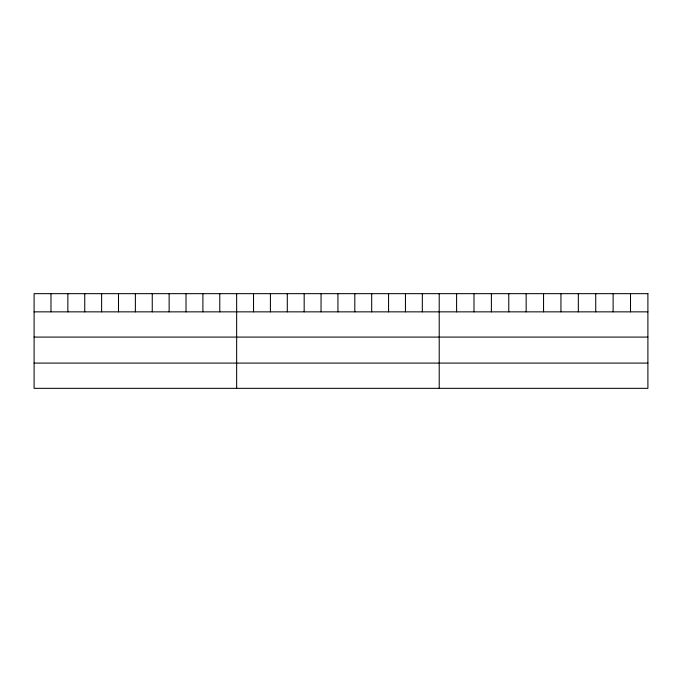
<?xml version="1.0" encoding="UTF-8"?>
<svg xmlns="http://www.w3.org/2000/svg" width="682" height="682" viewBox="0 0 682 682"><rect width="100%" height="100%" fill="white"/><g stroke="black" fill="none" stroke-linecap="round" stroke-linejoin="round"><path stroke-width="1.02" d="M34.1 311.853L647.9 311.853M34.1 337.087L647.9 337.087M34.1 363.097L647.9 363.097M630.509 293.661L630.509 311.853M613.118 293.661L613.118 311.853M595.727 293.661L595.727 311.853M578.336 293.661L578.336 311.853M560.945 293.661L560.945 311.853M543.554 293.661L543.554 311.853M526.163 293.661L526.163 311.853M508.772 293.661L508.772 311.853M491.381 293.661L491.381 311.853M473.99 293.661L473.99 311.853M456.599 293.661L456.599 311.853M439.208 293.661L439.208 388.339M422.329 293.661L422.329 311.853M405.449 293.661L405.449 311.853M388.57 293.661L388.57 311.853M371.69 293.661L371.69 311.853M354.81 293.661L354.81 311.853M337.931 293.661L337.931 311.853M321.052 293.661L321.052 311.853M304.172 293.661L304.172 311.853M287.293 293.661L287.293 311.853M270.413 293.661L270.413 311.853M253.534 293.661L253.534 311.853M236.654 293.661L236.654 388.339M219.775 293.661L219.775 311.853M202.895 293.661L202.895 311.853M186.016 293.661L186.016 311.853M169.136 293.661L169.136 311.853M152.256 293.661L152.256 311.853M135.377 293.661L135.377 311.853M118.498 293.661L118.498 311.853M101.618 293.661L101.618 311.853M84.739 293.661L84.739 311.853M67.859 293.661L67.859 311.853M50.98 293.661L50.98 311.853M647.9 293.661L34.1 293.661L34.1 388.339L647.9 388.339L647.9 293.661"/></g></svg>
